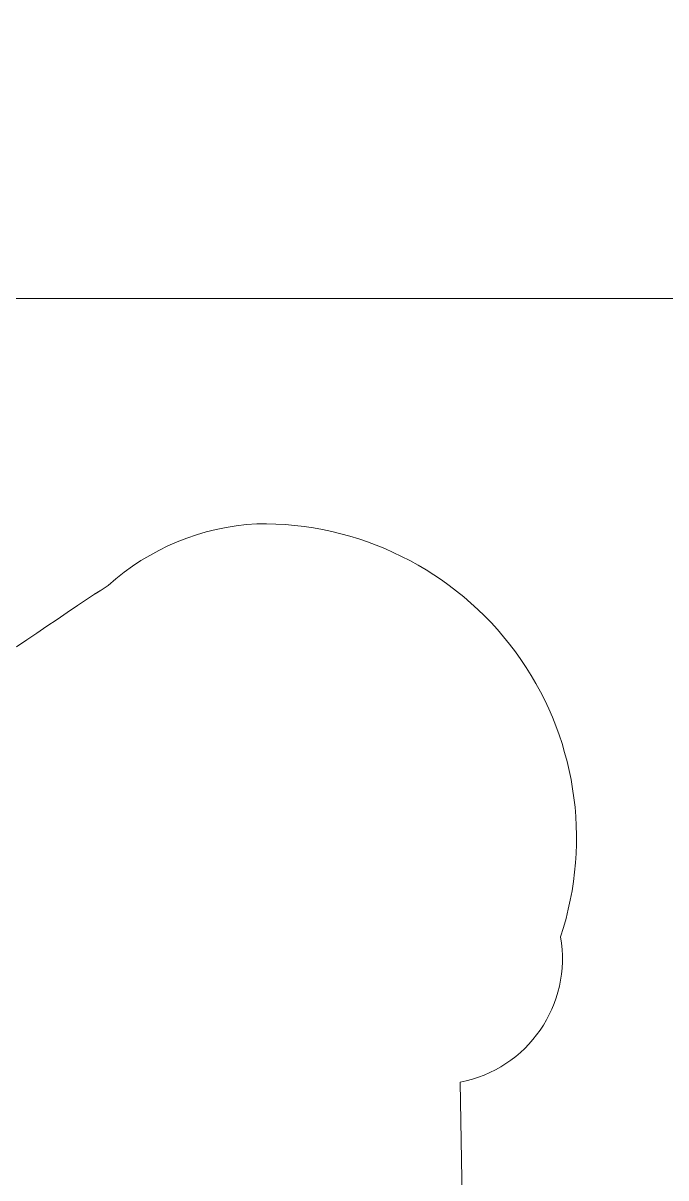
# Model space of a CAD drawing. Header units: inches. Extents: x -3905 to 10892, y 1064 to 9590.
# Drawn here: x 1619.931 to 1620.811, y 3467.462 to 3469.042 of the extents above; entities that cross this region are included whole.
import ezdxf

# ---------------------------------------------------------------- set-up
doc = ezdxf.new("R2010")
doc.units = ezdxf.units.IN
doc.header["$MEASUREMENT"] = 0
doc.layers.add('ELEVATIONS', color=40, linetype='Continuous', lineweight=0)
doc.layers.add('SECTIONS', color=70, linetype='Continuous', lineweight=0)

msp = doc.modelspace()

# ---------------------------------------------------------------- linework, layer by layer
at = {"layer": 'ELEVATIONS', "linetype": 'Continuous', "lineweight": 15}
msp.add_lwpolyline([(1614.80327, 3492.6647), (1614.80327, 3468.6647), (1634.80327, 3468.6647), (1634.80327, 3492.6647)], close=True, dxfattribs=at)
at = {"layer": 'SECTIONS', "linetype": 'Continuous', "lineweight": 0}
msp.add_lwpolyline([(1619.92233, 3468.18842), (1619.93623, 3468.19779), (1619.95012, 3468.20717), (1619.96402, 3468.21654), (1619.97792, 3468.22591), (1619.99181, 3468.23529), (1620.00571, 3468.24466), (1620.01961, 3468.25404), (1620.029, 3468.26036), (1620.02936, 3468.26058), (1620.02973, 3468.26079), (1620.0301, 3468.26101), (1620.03046, 3468.26123), (1620.03083, 3468.26144), (1620.0312, 3468.26166), (1620.03156, 3468.26188), (1620.03193, 3468.26209), (1620.0323, 3468.26231), (1620.03266, 3468.26253), (1620.03303, 3468.26274), (1620.0334, 3468.26296), (1620.03376, 3468.26318), (1620.03413, 3468.26339), (1620.0345, 3468.26361), (1620.03487, 3468.26383), (1620.03523, 3468.26404), (1620.0356, 3468.26426), (1620.03597, 3468.26448), (1620.03633, 3468.26469), (1620.0367, 3468.26491), (1620.04771, 3468.2723, -0.1717835), (1620.25115, 3468.35651, -0.5168542), (1620.66676, 3467.79175, -0.4102705), (1620.52917, 3467.59276), (1620.53816, 3467.08961)], format="xyb", dxfattribs=at)

doc.saveas('drawing.dxf')
